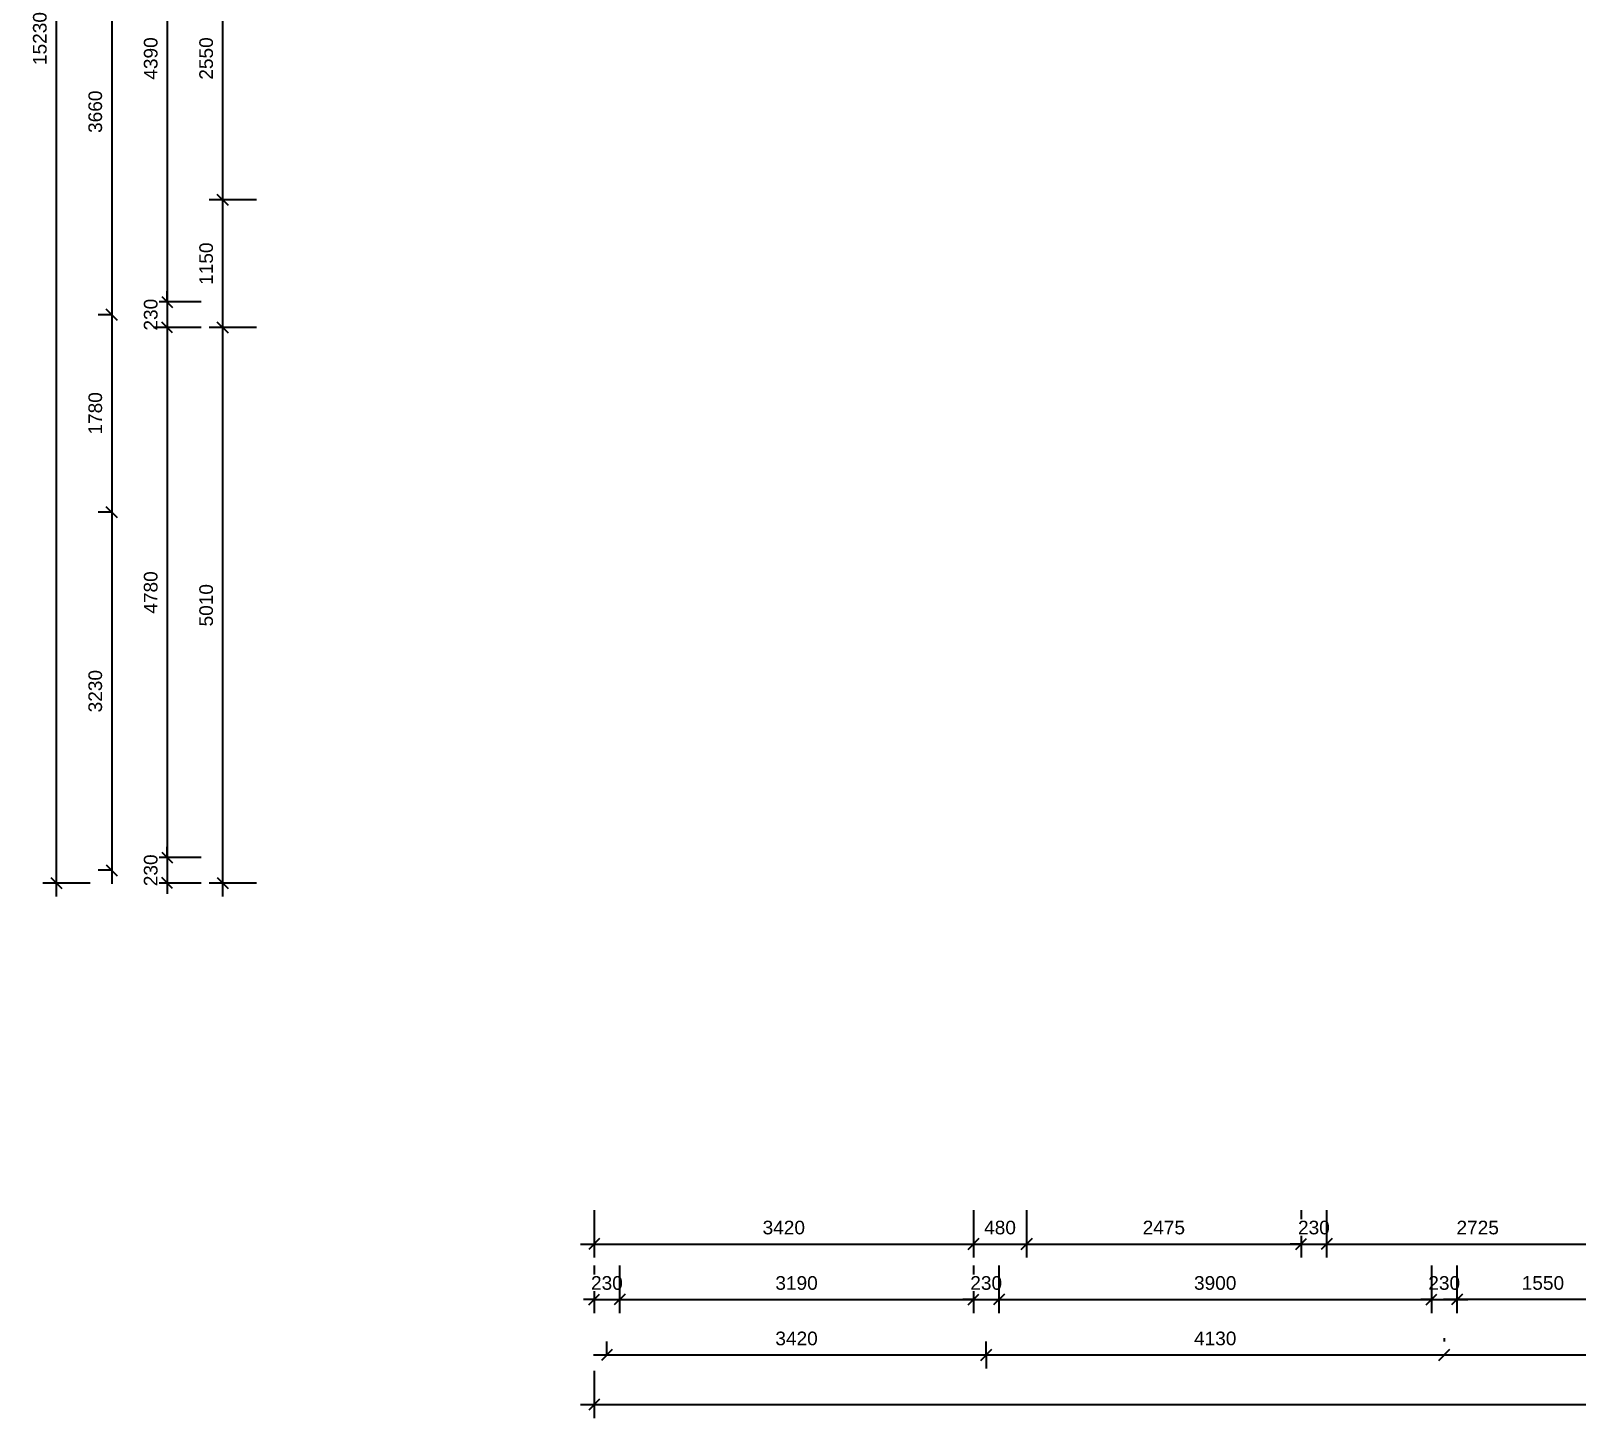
# Model space of a CAD drawing. Header units: millimetres. Extents: x 2659630 to 6742168, y -2425387 to -732288.
# Drawn here: x 3237748 to 3251681, y -835662 to -823153 of the extents above; entities that cross this region are included whole.
import ezdxf

# ---------------------------------------------------------------- set-up
doc = ezdxf.new("R2010")
doc.units = ezdxf.units.MM
doc.header["$PDMODE"] = 35
doc.header["$PDSIZE"] = -25
doc.layers.add('A-GRID-DIMS', color=211, linetype='Continuous', lineweight=9)
doc.styles.add('Arial', font='arial.ttf', dxfattribs={"height": 123})
doc.dimstyles.new('Diagonal_-_2_5mm_Arial', dxfattribs={"dimscale": 304.8, "dimtxt": 123, "dimasz": 0.32, "dimexe": 0.4, "dimexo": 0.5, "dimgap": 0.28, "dimtad": 1, "dimdec": 0, "dimzin": 0, "dimdsep": 46, "dimtxsty": 'Arial', "dimblk1": 'OBLIQUE', "dimblk2": 'OBLIQUE', "dimsah": 1, "dimcen": 0.09, "dimdle": 0.4, "dimazin": 0, "dimtfac": 1, "dimtdec": 0, "dimtix": 1, "dimtmove": 0, "dimatfit": 3, "dimfxl": 1, "dimfxlon": 1, "dimtvp": 1, "dimtolj": 1, "dimtzin": 0, "dimarcsym": 2})

# ---------------------------------------------------------------- blocks, each defined once
blk = doc.blocks.new('_Oblique')
at = {"color": 0, "linetype": 'ByBlock', "lineweight": -2}
blk.add_line((-0.5, -0.5), (0.5, 0.5), dxfattribs=at)
blk = doc.blocks.new('*D42')
at = {"layer": 'A-GRID-DIMS', "color": 0, "lineweight": -2}
for p, q in [((3238477, -822052), (3238355, -822052)), ((3238477, -821930), (3238477, -825834)), ((3238477, -825712), (3238355, -825712))]:
    blk.add_line(p, q, dxfattribs=at)
at = {"layer": 'Defpoints', "color": 0, "ltscale": 2500}
for p in [(3238477, -822052), (3238477, -825712), (3238477, -825712)]:
    blk.add_point(p, dxfattribs=at)
at = {"layer": 'A-GRID-DIMS', "color": 0, "lineweight": -2, "ltscale": 2500, "xscale": 97.536, "yscale": 97.536, "zscale": 97.536}
for p, rotation in [((3238477, -822052), 90), ((3238477, -825712), 270)]:
    blk.add_blockref('_Oblique', p, dxfattribs=dict(at, rotation=rotation))
at = {"layer": 'A-GRID-DIMS', "color": 0, "ltscale": 2500, "insert": (3238329, -823882), "char_height": 123, "attachment_point": 5, "rotation": 90, "style": 'Arial', "bg_fill": 3, "box_fill_scale": 1.1, "bg_fill_color": 257, "bg_fill_transparency": 0}
blk.add_mtext('\\A1;3660', dxfattribs=at)
blk = doc.blocks.new('*D43')
at = {"layer": 'A-GRID-DIMS', "color": 0, "lineweight": -2}
for p, q in [((3238477, -825590), (3238477, -827614)), ((3238477, -825712), (3238355, -825712)), ((3238477, -827492), (3238355, -827492))]:
    blk.add_line(p, q, dxfattribs=at)
at = {"layer": 'Defpoints', "color": 0, "ltscale": 2500}
for p in [(3238477, -825712), (3238477, -827492), (3238477, -827492)]:
    blk.add_point(p, dxfattribs=at)
at = {"layer": 'A-GRID-DIMS', "color": 0, "lineweight": -2, "ltscale": 2500, "xscale": 97.536, "yscale": 97.536, "zscale": 97.536}
for p, rotation in [((3238477, -825712), 90), ((3238477, -827492), 270)]:
    blk.add_blockref('_Oblique', p, dxfattribs=dict(at, rotation=rotation))
at = {"layer": 'A-GRID-DIMS', "color": 0, "ltscale": 2500, "insert": (3238329, -826602), "char_height": 123, "attachment_point": 5, "rotation": 90, "style": 'Arial', "bg_fill": 3, "box_fill_scale": 1.1, "bg_fill_color": 257, "bg_fill_transparency": 0}
blk.add_mtext('\\A1;1780', dxfattribs=at)
blk = doc.blocks.new('*D44')
at = {"layer": 'A-GRID-DIMS', "color": 0, "lineweight": -2}
for p, q in [((3238477, -827370), (3238477, -830844)), ((3238477, -827492), (3238355, -827492)), ((3238477, -830722), (3238355, -830722))]:
    blk.add_line(p, q, dxfattribs=at)
at = {"layer": 'Defpoints', "color": 0, "ltscale": 2500}
for p in [(3238477, -827492), (3238477, -830722), (3238477, -830722)]:
    blk.add_point(p, dxfattribs=at)
at = {"layer": 'A-GRID-DIMS', "color": 0, "lineweight": -2, "ltscale": 2500, "xscale": 97.536, "yscale": 97.536, "zscale": 97.536}
for p, rotation in [((3238477, -827492), 90), ((3238477, -830722), 270)]:
    blk.add_blockref('_Oblique', p, dxfattribs=dict(at, rotation=rotation))
at = {"layer": 'A-GRID-DIMS', "color": 0, "ltscale": 2500, "insert": (3238329, -829107), "char_height": 123, "attachment_point": 5, "rotation": 90, "style": 'Arial', "bg_fill": 3, "box_fill_scale": 1.1, "bg_fill_color": 257, "bg_fill_transparency": 0}
blk.add_mtext('\\A1;3230', dxfattribs=at)
blk = doc.blocks.new('*D68')
at = {"layer": 'A-GRID-DIMS', "color": 0, "lineweight": -2}
for p, q in [((3242827, -835235), (3242827, -835662)), ((3265912, -835235), (3265912, -835662)), ((3242705, -835540), (3266034, -835540))]:
    blk.add_line(p, q, dxfattribs=at)
at = {"layer": 'Defpoints', "color": 0, "ltscale": 2500}
for p in [(3242827, -825467), (3265912, -829247), (3265912, -835540)]:
    blk.add_point(p, dxfattribs=at)
at = {"layer": 'A-GRID-DIMS', "color": 0, "lineweight": -2, "ltscale": 2500, "xscale": 97.536, "yscale": 97.536, "zscale": 97.536, "rotation": 180}
blk.add_blockref('_Oblique', (3242827, -835540), dxfattribs=at)
at = {"layer": 'A-GRID-DIMS', "color": 0, "lineweight": -2, "ltscale": 2500, "xscale": 97.536, "yscale": 97.536, "zscale": 97.536}
blk.add_blockref('_Oblique', (3265912, -835540), dxfattribs=at)
at = {"layer": 'A-GRID-DIMS', "color": 0, "ltscale": 2500, "insert": (3253004, -835391), "char_height": 123, "attachment_point": 5, "style": 'Arial', "bg_fill": 3, "box_fill_scale": 1.1, "bg_fill_color": 257, "bg_fill_transparency": 0}
blk.add_mtext('\\A1;23085', dxfattribs=at)
blk = doc.blocks.new('*D70')
at = {"layer": 'A-GRID-DIMS', "color": 0, "lineweight": -2}
for p, q in [((3242827, -834287), (3242827, -834714)), ((3243057, -834287), (3243057, -834714)), ((3242827, -834592), (3242730, -834592)), ((3242827, -834592), (3243057, -834592)), ((3243057, -834592), (3243155, -834592))]:
    blk.add_line(p, q, dxfattribs=at)
at = {"layer": 'Defpoints', "color": 0, "ltscale": 2500}
for p in [(3243057, -825597), (3242827, -825827), (3243057, -834592)]:
    blk.add_point(p, dxfattribs=at)
at = {"layer": 'A-GRID-DIMS', "color": 0, "lineweight": -2, "ltscale": 2500, "xscale": 97.536, "yscale": 97.536, "zscale": 97.536}
blk.add_blockref('_Oblique', (3242827, -834592), dxfattribs=at)
at = {"layer": 'A-GRID-DIMS', "color": 0, "lineweight": -2, "ltscale": 2500, "xscale": 97.536, "yscale": 97.536, "zscale": 97.536, "rotation": 180}
blk.add_blockref('_Oblique', (3243057, -834592), dxfattribs=at)
at = {"layer": 'A-GRID-DIMS', "color": 0, "ltscale": 2500, "insert": (3242942, -834444), "char_height": 123, "attachment_point": 5, "style": 'Arial', "bg_fill": 3, "box_fill_scale": 1.1, "bg_fill_color": 257, "bg_fill_transparency": 0}
blk.add_mtext('\\A1;230', dxfattribs=at)
blk = doc.blocks.new('*D71')
at = {"layer": 'A-GRID-DIMS', "color": 0, "lineweight": -2}
for p, q in [((3243057, -834287), (3243057, -834714)), ((3246247, -834287), (3246247, -834714)), ((3242935, -834592), (3246369, -834592))]:
    blk.add_line(p, q, dxfattribs=at)
at = {"layer": 'Defpoints', "color": 0, "ltscale": 2500}
for p in [(3243057, -825597), (3246247, -830837), (3246247, -834592)]:
    blk.add_point(p, dxfattribs=at)
at = {"layer": 'A-GRID-DIMS', "color": 0, "lineweight": -2, "ltscale": 2500, "xscale": 97.536, "yscale": 97.536, "zscale": 97.536, "rotation": 180}
blk.add_blockref('_Oblique', (3243057, -834592), dxfattribs=at)
at = {"layer": 'A-GRID-DIMS', "color": 0, "lineweight": -2, "ltscale": 2500, "xscale": 97.536, "yscale": 97.536, "zscale": 97.536}
blk.add_blockref('_Oblique', (3246247, -834592), dxfattribs=at)
at = {"layer": 'A-GRID-DIMS', "color": 0, "ltscale": 2500, "insert": (3244652, -834444), "char_height": 123, "attachment_point": 5, "style": 'Arial', "bg_fill": 3, "box_fill_scale": 1.1, "bg_fill_color": 257, "bg_fill_transparency": 0}
blk.add_mtext('\\A1;3190', dxfattribs=at)
blk = doc.blocks.new('*D72')
at = {"layer": 'A-GRID-DIMS', "color": 0, "lineweight": -2}
for p, q in [((3246247, -834287), (3246247, -834714)), ((3246477, -834287), (3246477, -834714)), ((3246247, -834592), (3246150, -834592)), ((3246247, -834592), (3246477, -834592)), ((3246477, -834592), (3246575, -834592))]:
    blk.add_line(p, q, dxfattribs=at)
at = {"layer": 'Defpoints', "color": 0, "ltscale": 2500}
for p in [(3246477, -830607), (3246247, -830837), (3246477, -834592)]:
    blk.add_point(p, dxfattribs=at)
at = {"layer": 'A-GRID-DIMS', "color": 0, "lineweight": -2, "ltscale": 2500, "xscale": 97.536, "yscale": 97.536, "zscale": 97.536}
blk.add_blockref('_Oblique', (3246247, -834592), dxfattribs=at)
at = {"layer": 'A-GRID-DIMS', "color": 0, "lineweight": -2, "ltscale": 2500, "xscale": 97.536, "yscale": 97.536, "zscale": 97.536, "rotation": 180}
blk.add_blockref('_Oblique', (3246477, -834592), dxfattribs=at)
at = {"layer": 'A-GRID-DIMS', "color": 0, "ltscale": 2500, "insert": (3246362, -834444), "char_height": 123, "attachment_point": 5, "style": 'Arial', "bg_fill": 3, "box_fill_scale": 1.1, "bg_fill_color": 257, "bg_fill_transparency": 0}
blk.add_mtext('\\A1;230', dxfattribs=at)
blk = doc.blocks.new('*D129')
at = {"layer": 'A-GRID-DIMS', "color": 0, "lineweight": -2}
for p, q in [((3237977, -815485), (3237977, -830959)), ((3238282, -815607), (3237855, -815607)), ((3238282, -830837), (3237855, -830837))]:
    blk.add_line(p, q, dxfattribs=at)
at = {"layer": 'Defpoints', "color": 0, "ltscale": 2500}
for p in [(3250377, -815607), (3237977, -830837), (3246247, -830837)]:
    blk.add_point(p, dxfattribs=at)
at = {"layer": 'A-GRID-DIMS', "color": 0, "lineweight": -2, "ltscale": 2500, "xscale": 97.536, "yscale": 97.536, "zscale": 97.536}
for p, rotation in [((3237977, -815607), 90), ((3237977, -830837), 270)]:
    blk.add_blockref('_Oblique', p, dxfattribs=dict(at, rotation=rotation))
at = {"layer": 'A-GRID-DIMS', "color": 0, "ltscale": 2500, "insert": (3237829, -823222), "char_height": 123, "attachment_point": 5, "rotation": 90, "style": 'Arial', "bg_fill": 3, "box_fill_scale": 1.1, "bg_fill_color": 257, "bg_fill_transparency": 0}
blk.add_mtext('\\A1;15230', dxfattribs=at)
blk = doc.blocks.new('*D135')
at = {"layer": 'A-GRID-DIMS', "color": 0, "lineweight": -2}
for p, q in [((3239282, -821207), (3238855, -821207)), ((3238977, -821085), (3238977, -825719)), ((3239282, -825597), (3238855, -825597))]:
    blk.add_line(p, q, dxfattribs=at)
at = {"layer": 'Defpoints', "color": 0, "ltscale": 2500}
for p in [(3243057, -821207), (3238977, -825597), (3243057, -825597)]:
    blk.add_point(p, dxfattribs=at)
at = {"layer": 'A-GRID-DIMS', "color": 0, "lineweight": -2, "ltscale": 2500, "xscale": 97.536, "yscale": 97.536, "zscale": 97.536}
for p, rotation in [((3238977, -821207), 90), ((3238977, -825597), 270)]:
    blk.add_blockref('_Oblique', p, dxfattribs=dict(at, rotation=rotation))
at = {"layer": 'A-GRID-DIMS', "color": 0, "ltscale": 2500, "insert": (3238829, -823402), "char_height": 123, "attachment_point": 5, "rotation": 90, "style": 'Arial', "bg_fill": 3, "box_fill_scale": 1.1, "bg_fill_color": 257, "bg_fill_transparency": 0}
blk.add_mtext('\\A1;4390', dxfattribs=at)
blk = doc.blocks.new('*D136')
at = {"layer": 'A-GRID-DIMS', "color": 0, "lineweight": -2}
for p, q in [((3238977, -825597), (3238977, -825500)), ((3239282, -825597), (3238855, -825597)), ((3238977, -825597), (3238977, -825827)), ((3239282, -825827), (3238855, -825827)), ((3238977, -825827), (3238977, -825925))]:
    blk.add_line(p, q, dxfattribs=at)
at = {"layer": 'Defpoints', "color": 0, "ltscale": 2500}
for p in [(3243057, -825597), (3238977, -825827), (3242827, -825827)]:
    blk.add_point(p, dxfattribs=at)
at = {"layer": 'A-GRID-DIMS', "color": 0, "lineweight": -2, "ltscale": 2500, "xscale": 97.536, "yscale": 97.536, "zscale": 97.536}
for p, rotation in [((3238977, -825597), 270), ((3238977, -825827), 90)]:
    blk.add_blockref('_Oblique', p, dxfattribs=dict(at, rotation=rotation))
at = {"layer": 'A-GRID-DIMS', "color": 0, "ltscale": 2500, "insert": (3238829, -825712), "char_height": 123, "attachment_point": 5, "rotation": 90, "style": 'Arial', "bg_fill": 3, "box_fill_scale": 1.1, "bg_fill_color": 257, "bg_fill_transparency": 0}
blk.add_mtext('\\A1;230', dxfattribs=at)
blk = doc.blocks.new('*D137')
at = {"layer": 'A-GRID-DIMS', "color": 0, "lineweight": -2}
for p, q in [((3238977, -825705), (3238977, -830729)), ((3239282, -825827), (3238855, -825827)), ((3239282, -830607), (3238855, -830607))]:
    blk.add_line(p, q, dxfattribs=at)
at = {"layer": 'Defpoints', "color": 0, "ltscale": 2500}
for p in [(3242827, -825827), (3238977, -830607), (3246477, -830607)]:
    blk.add_point(p, dxfattribs=at)
at = {"layer": 'A-GRID-DIMS', "color": 0, "lineweight": -2, "ltscale": 2500, "xscale": 97.536, "yscale": 97.536, "zscale": 97.536}
for p, rotation in [((3238977, -825827), 90), ((3238977, -830607), 270)]:
    blk.add_blockref('_Oblique', p, dxfattribs=dict(at, rotation=rotation))
at = {"layer": 'A-GRID-DIMS', "color": 0, "ltscale": 2500, "insert": (3238829, -828217), "char_height": 123, "attachment_point": 5, "rotation": 90, "style": 'Arial', "bg_fill": 3, "box_fill_scale": 1.1, "bg_fill_color": 257, "bg_fill_transparency": 0}
blk.add_mtext('\\A1;4780', dxfattribs=at)
blk = doc.blocks.new('*D138')
at = {"layer": 'A-GRID-DIMS', "color": 0, "lineweight": -2}
for p, q in [((3238977, -830607), (3238977, -830510)), ((3239282, -830607), (3238855, -830607)), ((3238977, -830607), (3238977, -830837)), ((3239282, -830837), (3238855, -830837)), ((3238977, -830837), (3238977, -830935))]:
    blk.add_line(p, q, dxfattribs=at)
at = {"layer": 'Defpoints', "color": 0, "ltscale": 2500}
for p in [(3246477, -830607), (3238977, -830837), (3246247, -830837)]:
    blk.add_point(p, dxfattribs=at)
at = {"layer": 'A-GRID-DIMS', "color": 0, "lineweight": -2, "ltscale": 2500, "xscale": 97.536, "yscale": 97.536, "zscale": 97.536}
for p, rotation in [((3238977, -830607), 270), ((3238977, -830837), 90)]:
    blk.add_blockref('_Oblique', p, dxfattribs=dict(at, rotation=rotation))
at = {"layer": 'A-GRID-DIMS', "color": 0, "ltscale": 2500, "insert": (3238829, -830722), "char_height": 123, "attachment_point": 5, "rotation": 90, "style": 'Arial', "bg_fill": 3, "box_fill_scale": 1.1, "bg_fill_color": 257, "bg_fill_transparency": 0}
blk.add_mtext('\\A1;230', dxfattribs=at)
blk = doc.blocks.new('*D142')
at = {"layer": 'A-GRID-DIMS', "color": 0, "lineweight": -2}
for p, q in [((3239477, -822005), (3239477, -824799)), ((3239782, -822127), (3239355, -822127)), ((3239782, -824677), (3239355, -824677))]:
    blk.add_line(p, q, dxfattribs=at)
at = {"layer": 'Defpoints', "color": 0, "ltscale": 2500}
for p in [(3242827, -822127), (3239477, -824677), (3242827, -824677)]:
    blk.add_point(p, dxfattribs=at)
at = {"layer": 'A-GRID-DIMS', "color": 0, "lineweight": -2, "ltscale": 2500, "xscale": 97.536, "yscale": 97.536, "zscale": 97.536}
for p, rotation in [((3239477, -822127), 90), ((3239477, -824677), 270)]:
    blk.add_blockref('_Oblique', p, dxfattribs=dict(at, rotation=rotation))
at = {"layer": 'A-GRID-DIMS', "color": 0, "ltscale": 2500, "insert": (3239329, -823402), "char_height": 123, "attachment_point": 5, "rotation": 90, "style": 'Arial', "bg_fill": 3, "box_fill_scale": 1.1, "bg_fill_color": 257, "bg_fill_transparency": 0}
blk.add_mtext('\\A1;2550', dxfattribs=at)
blk = doc.blocks.new('*D143')
at = {"layer": 'A-GRID-DIMS', "color": 0, "lineweight": -2}
for p, q in [((3239477, -824555), (3239477, -825949)), ((3239782, -824677), (3239355, -824677)), ((3239782, -825827), (3239355, -825827))]:
    blk.add_line(p, q, dxfattribs=at)
at = {"layer": 'Defpoints', "color": 0, "ltscale": 2500}
for p in [(3242827, -824677), (3239477, -825827), (3242827, -825827)]:
    blk.add_point(p, dxfattribs=at)
at = {"layer": 'A-GRID-DIMS', "color": 0, "lineweight": -2, "ltscale": 2500, "xscale": 97.536, "yscale": 97.536, "zscale": 97.536}
for p, rotation in [((3239477, -824677), 90), ((3239477, -825827), 270)]:
    blk.add_blockref('_Oblique', p, dxfattribs=dict(at, rotation=rotation))
at = {"layer": 'A-GRID-DIMS', "color": 0, "ltscale": 2500, "insert": (3239329, -825252), "char_height": 123, "attachment_point": 5, "rotation": 90, "style": 'Arial', "bg_fill": 3, "box_fill_scale": 1.1, "bg_fill_color": 257, "bg_fill_transparency": 0}
blk.add_mtext('\\A1;1150', dxfattribs=at)
blk = doc.blocks.new('*D144')
at = {"layer": 'A-GRID-DIMS', "color": 0, "lineweight": -2}
for p, q in [((3239477, -825705), (3239477, -830959)), ((3239782, -825827), (3239355, -825827)), ((3239782, -830837), (3239355, -830837))]:
    blk.add_line(p, q, dxfattribs=at)
at = {"layer": 'Defpoints', "color": 0, "ltscale": 2500}
for p in [(3242827, -825827), (3239477, -830837), (3246247, -830837)]:
    blk.add_point(p, dxfattribs=at)
at = {"layer": 'A-GRID-DIMS', "color": 0, "lineweight": -2, "ltscale": 2500, "xscale": 97.536, "yscale": 97.536, "zscale": 97.536}
for p, rotation in [((3239477, -825827), 90), ((3239477, -830837), 270)]:
    blk.add_blockref('_Oblique', p, dxfattribs=dict(at, rotation=rotation))
at = {"layer": 'A-GRID-DIMS', "color": 0, "ltscale": 2500, "insert": (3239329, -828332), "char_height": 123, "attachment_point": 5, "rotation": 90, "style": 'Arial', "bg_fill": 3, "box_fill_scale": 1.1, "bg_fill_color": 257, "bg_fill_transparency": 0}
blk.add_mtext('\\A1;5010', dxfattribs=at)
blk = doc.blocks.new('*D145')
at = {"layer": 'A-GRID-DIMS', "color": 0, "lineweight": -2}
for p, q in [((3242827, -833787), (3242827, -834214)), ((3246247, -833787), (3246247, -834214)), ((3242705, -834092), (3246369, -834092))]:
    blk.add_line(p, q, dxfattribs=at)
at = {"layer": 'Defpoints', "color": 0, "ltscale": 2500}
for p in [(3242827, -825827), (3246247, -830837), (3246247, -834092)]:
    blk.add_point(p, dxfattribs=at)
at = {"layer": 'A-GRID-DIMS', "color": 0, "lineweight": -2, "ltscale": 2500, "xscale": 97.536, "yscale": 97.536, "zscale": 97.536, "rotation": 180}
blk.add_blockref('_Oblique', (3242827, -834092), dxfattribs=at)
at = {"layer": 'A-GRID-DIMS', "color": 0, "lineweight": -2, "ltscale": 2500, "xscale": 97.536, "yscale": 97.536, "zscale": 97.536}
blk.add_blockref('_Oblique', (3246247, -834092), dxfattribs=at)
at = {"layer": 'A-GRID-DIMS', "color": 0, "ltscale": 2500, "insert": (3244537, -833944), "char_height": 123, "attachment_point": 5, "style": 'Arial', "bg_fill": 3, "box_fill_scale": 1.1, "bg_fill_color": 257, "bg_fill_transparency": 0}
blk.add_mtext('\\A1;3420', dxfattribs=at)
blk = doc.blocks.new('*D146')
at = {"layer": 'A-GRID-DIMS', "color": 0, "lineweight": -2}
for p, q in [((3246247, -833787), (3246247, -834214)), ((3246727, -833787), (3246727, -834214)), ((3246125, -834092), (3246849, -834092))]:
    blk.add_line(p, q, dxfattribs=at)
at = {"layer": 'Defpoints', "color": 0, "ltscale": 2500}
for p in [(3246247, -830837), (3246727, -830837), (3246727, -834092)]:
    blk.add_point(p, dxfattribs=at)
at = {"layer": 'A-GRID-DIMS', "color": 0, "lineweight": -2, "ltscale": 2500, "xscale": 97.536, "yscale": 97.536, "zscale": 97.536, "rotation": 180}
blk.add_blockref('_Oblique', (3246247, -834092), dxfattribs=at)
at = {"layer": 'A-GRID-DIMS', "color": 0, "lineweight": -2, "ltscale": 2500, "xscale": 97.536, "yscale": 97.536, "zscale": 97.536}
blk.add_blockref('_Oblique', (3246727, -834092), dxfattribs=at)
at = {"layer": 'A-GRID-DIMS', "color": 0, "ltscale": 2500, "insert": (3246487, -833944), "char_height": 123, "attachment_point": 5, "style": 'Arial', "bg_fill": 3, "box_fill_scale": 1.1, "bg_fill_color": 257, "bg_fill_transparency": 0}
blk.add_mtext('\\A1;480', dxfattribs=at)
blk = doc.blocks.new('*D147')
at = {"layer": 'A-GRID-DIMS', "color": 0, "lineweight": -2}
for p, q in [((3246727, -833787), (3246727, -834214)), ((3249202, -833787), (3249202, -834214)), ((3246605, -834092), (3249324, -834092))]:
    blk.add_line(p, q, dxfattribs=at)
at = {"layer": 'Defpoints', "color": 0, "ltscale": 2500}
for p in [(3246727, -830837), (3249202, -830837), (3249202, -834092)]:
    blk.add_point(p, dxfattribs=at)
at = {"layer": 'A-GRID-DIMS', "color": 0, "lineweight": -2, "ltscale": 2500, "xscale": 97.536, "yscale": 97.536, "zscale": 97.536, "rotation": 180}
blk.add_blockref('_Oblique', (3246727, -834092), dxfattribs=at)
at = {"layer": 'A-GRID-DIMS', "color": 0, "lineweight": -2, "ltscale": 2500, "xscale": 97.536, "yscale": 97.536, "zscale": 97.536}
blk.add_blockref('_Oblique', (3249202, -834092), dxfattribs=at)
at = {"layer": 'A-GRID-DIMS', "color": 0, "ltscale": 2500, "insert": (3247964, -833944), "char_height": 123, "attachment_point": 5, "style": 'Arial', "bg_fill": 3, "box_fill_scale": 1.1, "bg_fill_color": 257, "bg_fill_transparency": 0}
blk.add_mtext('\\A1;2475', dxfattribs=at)
blk = doc.blocks.new('*D148')
at = {"layer": 'A-GRID-DIMS', "color": 0, "lineweight": -2}
for p, q in [((3249202, -833787), (3249202, -834214)), ((3249432, -833787), (3249432, -834214)), ((3249202, -834092), (3249104, -834092)), ((3249202, -834092), (3249432, -834092)), ((3249432, -834092), (3249529, -834092))]:
    blk.add_line(p, q, dxfattribs=at)
at = {"layer": 'Defpoints', "color": 0, "ltscale": 2500}
for p in [(3249202, -830837), (3249432, -830837), (3249432, -834092)]:
    blk.add_point(p, dxfattribs=at)
at = {"layer": 'A-GRID-DIMS', "color": 0, "lineweight": -2, "ltscale": 2500, "xscale": 97.536, "yscale": 97.536, "zscale": 97.536}
blk.add_blockref('_Oblique', (3249202, -834092), dxfattribs=at)
at = {"layer": 'A-GRID-DIMS', "color": 0, "lineweight": -2, "ltscale": 2500, "xscale": 97.536, "yscale": 97.536, "zscale": 97.536, "rotation": 180}
blk.add_blockref('_Oblique', (3249432, -834092), dxfattribs=at)
at = {"layer": 'A-GRID-DIMS', "color": 0, "ltscale": 2500, "insert": (3249317, -833944), "char_height": 123, "attachment_point": 5, "style": 'Arial', "bg_fill": 3, "box_fill_scale": 1.1, "bg_fill_color": 257, "bg_fill_transparency": 0}
blk.add_mtext('\\A1;230', dxfattribs=at)
blk = doc.blocks.new('*D149')
at = {"layer": 'A-GRID-DIMS', "color": 0, "lineweight": -2}
for p, q in [((3249432, -833787), (3249432, -834214)), ((3252157, -833787), (3252157, -834214)), ((3249310, -834092), (3252279, -834092))]:
    blk.add_line(p, q, dxfattribs=at)
at = {"layer": 'Defpoints', "color": 0, "ltscale": 2500}
for p in [(3249432, -830837), (3252157, -830837), (3252157, -834092)]:
    blk.add_point(p, dxfattribs=at)
at = {"layer": 'A-GRID-DIMS', "color": 0, "lineweight": -2, "ltscale": 2500, "xscale": 97.536, "yscale": 97.536, "zscale": 97.536, "rotation": 180}
blk.add_blockref('_Oblique', (3249432, -834092), dxfattribs=at)
at = {"layer": 'A-GRID-DIMS', "color": 0, "lineweight": -2, "ltscale": 2500, "xscale": 97.536, "yscale": 97.536, "zscale": 97.536}
blk.add_blockref('_Oblique', (3252157, -834092), dxfattribs=at)
at = {"layer": 'A-GRID-DIMS', "color": 0, "ltscale": 2500, "insert": (3250794, -833944), "char_height": 123, "attachment_point": 5, "style": 'Arial', "bg_fill": 3, "box_fill_scale": 1.1, "bg_fill_color": 257, "bg_fill_transparency": 0}
blk.add_mtext('\\A1;2725', dxfattribs=at)
blk = doc.blocks.new('*D778')
at = {"layer": 'A-GRID-DIMS', "color": 0, "lineweight": -2}
for p, q in [((3250377, -834287), (3250377, -834714)), ((3250607, -834287), (3250607, -834714)), ((3250377, -834592), (3250280, -834592)), ((3250377, -834592), (3250607, -834592)), ((3250607, -834592), (3250705, -834592))]:
    blk.add_line(p, q, dxfattribs=at)
at = {"layer": 'Defpoints', "color": 0, "ltscale": 2500}
for p in [(3250377, -828347), (3250607, -828577), (3250607, -834592)]:
    blk.add_point(p, dxfattribs=at)
at = {"layer": 'A-GRID-DIMS', "color": 0, "lineweight": -2, "ltscale": 2500, "xscale": 97.536, "yscale": 97.536, "zscale": 97.536}
blk.add_blockref('_Oblique', (3250377, -834592), dxfattribs=at)
at = {"layer": 'A-GRID-DIMS', "color": 0, "lineweight": -2, "ltscale": 2500, "xscale": 97.536, "yscale": 97.536, "zscale": 97.536, "rotation": 180}
blk.add_blockref('_Oblique', (3250607, -834592), dxfattribs=at)
at = {"layer": 'A-GRID-DIMS', "color": 0, "ltscale": 2500, "insert": (3250492, -834444), "char_height": 123, "attachment_point": 5, "style": 'Arial', "bg_fill": 3, "box_fill_scale": 1.1, "bg_fill_color": 257, "bg_fill_transparency": 0}
blk.add_mtext('\\A1;230', dxfattribs=at)
blk = doc.blocks.new('*D779')
at = {"layer": 'A-GRID-DIMS', "color": 0, "lineweight": -2}
for p, q in [((3250607, -834287), (3250607, -834714)), ((3252157, -834287), (3252157, -834714)), ((3252279, -834592), (3250485, -834592))]:
    blk.add_line(p, q, dxfattribs=at)
at = {"layer": 'Defpoints', "color": 0, "ltscale": 2500}
for p in [(3250607, -828577), (3252157, -830837), (3250607, -834592)]:
    blk.add_point(p, dxfattribs=at)
at = {"layer": 'A-GRID-DIMS', "color": 0, "lineweight": -2, "ltscale": 2500, "xscale": 97.536, "yscale": 97.536, "zscale": 97.536, "rotation": 180}
blk.add_blockref('_Oblique', (3250607, -834592), dxfattribs=at)
at = {"layer": 'A-GRID-DIMS', "color": 0, "lineweight": -2, "ltscale": 2500, "xscale": 97.536, "yscale": 97.536, "zscale": 97.536}
blk.add_blockref('_Oblique', (3252157, -834592), dxfattribs=at)
at = {"layer": 'A-GRID-DIMS', "color": 0, "ltscale": 2500, "insert": (3251382, -834444), "char_height": 123, "attachment_point": 5, "style": 'Arial', "bg_fill": 3, "box_fill_scale": 1.1, "bg_fill_color": 257, "bg_fill_transparency": 0}
blk.add_mtext('\\A1;1550', dxfattribs=at)
blk = doc.blocks.new('*D780')
at = {"layer": 'A-GRID-DIMS', "color": 0, "lineweight": -2}
for p, q in [((3246477, -834287), (3246477, -834714)), ((3250377, -834287), (3250377, -834714)), ((3246355, -834592), (3250499, -834592))]:
    blk.add_line(p, q, dxfattribs=at)
at = {"layer": 'Defpoints', "color": 0, "ltscale": 2500}
for p in [(3250377, -828347), (3246477, -830607), (3250377, -834592)]:
    blk.add_point(p, dxfattribs=at)
at = {"layer": 'A-GRID-DIMS', "color": 0, "lineweight": -2, "ltscale": 2500, "xscale": 97.536, "yscale": 97.536, "zscale": 97.536, "rotation": 180}
blk.add_blockref('_Oblique', (3246477, -834592), dxfattribs=at)
at = {"layer": 'A-GRID-DIMS', "color": 0, "lineweight": -2, "ltscale": 2500, "xscale": 97.536, "yscale": 97.536, "zscale": 97.536}
blk.add_blockref('_Oblique', (3250377, -834592), dxfattribs=at)
at = {"layer": 'A-GRID-DIMS', "color": 0, "ltscale": 2500, "insert": (3248427, -834444), "char_height": 123, "attachment_point": 5, "style": 'Arial', "bg_fill": 3, "box_fill_scale": 1.1, "bg_fill_color": 257, "bg_fill_transparency": 0}
blk.add_mtext('\\A1;3900', dxfattribs=at)
blk = doc.blocks.new('*D782')
at = {"layer": 'A-GRID-DIMS', "color": 0, "lineweight": -2}
for p, q in [((3250492, -834940), (3250492, -834970)), ((3246240, -835092), (3250614, -835092)), ((3246362, -835092), (3246362, -835214))]:
    blk.add_line(p, q, dxfattribs=at)
at = {"layer": 'Defpoints', "color": 0, "ltscale": 2500}
for p in [(3246362, -835084), (3250492, -835092), (3250492, -835092)]:
    blk.add_point(p, dxfattribs=at)
at = {"layer": 'A-GRID-DIMS', "color": 0, "lineweight": -2, "ltscale": 2500, "xscale": 97.536, "yscale": 97.536, "zscale": 97.536, "rotation": 180}
blk.add_blockref('_Oblique', (3246362, -835092), dxfattribs=at)
at = {"layer": 'A-GRID-DIMS', "color": 0, "lineweight": -2, "ltscale": 2500, "xscale": 97.536, "yscale": 97.536, "zscale": 97.536}
blk.add_blockref('_Oblique', (3250492, -835092), dxfattribs=at)
at = {"layer": 'A-GRID-DIMS', "color": 0, "ltscale": 2500, "insert": (3248427, -834944), "char_height": 123, "attachment_point": 5, "style": 'Arial', "bg_fill": 3, "box_fill_scale": 1.1, "bg_fill_color": 257, "bg_fill_transparency": 0}
blk.add_mtext('\\A1;4130', dxfattribs=at)
blk = doc.blocks.new('*D783')
at = {"layer": 'A-GRID-DIMS', "color": 0, "lineweight": -2}
for p, q in [((3250492, -834940), (3250492, -834970)), ((3254622, -834940), (3254622, -834970)), ((3250370, -835092), (3254744, -835092))]:
    blk.add_line(p, q, dxfattribs=at)
at = {"layer": 'Defpoints', "color": 0, "ltscale": 2500}
for p in [(3250492, -835092), (3254622, -835092), (3254622, -835092)]:
    blk.add_point(p, dxfattribs=at)
at = {"layer": 'A-GRID-DIMS', "color": 0, "lineweight": -2, "ltscale": 2500, "xscale": 97.536, "yscale": 97.536, "zscale": 97.536, "rotation": 180}
blk.add_blockref('_Oblique', (3250492, -835092), dxfattribs=at)
at = {"layer": 'A-GRID-DIMS', "color": 0, "lineweight": -2, "ltscale": 2500, "xscale": 97.536, "yscale": 97.536, "zscale": 97.536}
blk.add_blockref('_Oblique', (3254622, -835092), dxfattribs=at)
at = {"layer": 'A-GRID-DIMS', "color": 0, "ltscale": 2500, "insert": (3252557, -834944), "char_height": 123, "attachment_point": 5, "style": 'Arial', "bg_fill": 3, "box_fill_scale": 1.1, "bg_fill_color": 257, "bg_fill_transparency": 0}
blk.add_mtext('\\A1;4130', dxfattribs=at)
blk = doc.blocks.new('*D793')
at = {"layer": 'A-GRID-DIMS', "color": 0, "lineweight": -2}
for p, q in [((3242942, -835092), (3242942, -834970)), ((3246362, -835092), (3246362, -834970)), ((3242820, -835092), (3246484, -835092))]:
    blk.add_line(p, q, dxfattribs=at)
at = {"layer": 'Defpoints', "color": 0, "ltscale": 2500}
for p in [(3246362, -835092), (3242942, -835227), (3246362, -835227)]:
    blk.add_point(p, dxfattribs=at)
at = {"layer": 'A-GRID-DIMS', "color": 0, "lineweight": -2, "ltscale": 2500, "xscale": 97.536, "yscale": 97.536, "zscale": 97.536, "rotation": 180}
blk.add_blockref('_Oblique', (3242942, -835092), dxfattribs=at)
at = {"layer": 'A-GRID-DIMS', "color": 0, "lineweight": -2, "ltscale": 2500, "xscale": 97.536, "yscale": 97.536, "zscale": 97.536}
blk.add_blockref('_Oblique', (3246362, -835092), dxfattribs=at)
at = {"layer": 'A-GRID-DIMS', "color": 0, "ltscale": 2500, "insert": (3244652, -834944), "char_height": 123, "attachment_point": 5, "style": 'Arial', "bg_fill": 3, "box_fill_scale": 1.1, "bg_fill_color": 257, "bg_fill_transparency": 0}
blk.add_mtext('\\A1;3420', dxfattribs=at)

msp = doc.modelspace()

# ---------------------------------------------------------------- dimensions: what is measured, and where the dimension line sits
at = {"layer": 'A-GRID-DIMS'}
dim = msp.add_linear_dim(base=(3238477.039, -825712.217), p1=(3238477.039, -822052.217), p2=(3238477.039, -825712.217), angle=90, dimstyle='Diagonal_-_2_5mm_Arial', override={"dimpost": '<>', "dimtmove": 1, "dimfxl": 1, "dimfxlon": 1, "dimtfill": 1, "dimtfillclr": 0, "dimarcsym": 2}, dxfattribs=at)
dim.commit()
dim.dimension.update_dxf_attribs({"geometry": '*D42', "text_midpoint": (3238328.853, -823882.217)})
dim = msp.add_linear_dim(base=(3265912.039, -835539.637), p1=(3242827.039, -825467.217), p2=(3265912.039, -829247.217), dimstyle='Diagonal_-_2_5mm_Arial', override={"dimpost": '<>', "dimfxl": 1, "dimfxlon": 1, "dimtfill": 1, "dimtfillclr": 0, "dimarcsym": 2}, dxfattribs=at)
dim.commit()
dim.dimension.update_dxf_attribs({"geometry": '*D68', "text_midpoint": (3253003.852, -835539.637), "dimtype": 160})

# ---------------------------------------------------------------- next in the draw order: dimensions: what is measured, and where the dimension line sits
dim = msp.add_linear_dim(base=(3238477.039, -827492.217), p1=(3238477.039, -825712.217), p2=(3238477.039, -827492.217), angle=90, dimstyle='Diagonal_-_2_5mm_Arial', override={"dimpost": '<>', "dimtmove": 1, "dimfxl": 1, "dimfxlon": 1, "dimtfill": 1, "dimtfillclr": 0, "dimarcsym": 2}, dxfattribs=at)
dim.commit()
dim.dimension.update_dxf_attribs({"geometry": '*D43', "text_midpoint": (3238328.895, -826602.217)})
for base, p1, p2, override, picture, middle in [((3243057.039, -834592.217), (3242827.039, -825827.217), (3243057.039, -825597.217), {"dimpost": '<>', "dimfxl": 1, "dimfxlon": 1, "dimtfill": 1, "dimtfillclr": 0, "dimarcsym": 2}, '*D70', (3242942.039, -834444.031)), ((3250492.039, -835092.217), (3246362.039, -835083.55), (3250492.039, -835092.217), {"dimpost": '<>', "dimtmove": 1, "dimfxl": 1, "dimfxlon": 1, "dimtfill": 1, "dimtfillclr": 0, "dimarcsym": 2}, '*D782', (3248427.039, -834944.031))]:
    dim = msp.add_linear_dim(base=base, p1=p1, p2=p2, dimstyle='Diagonal_-_2_5mm_Arial', override=override, dxfattribs=at)
    dim.commit()
    dim.dimension.update_dxf_attribs({"geometry": picture, "text_midpoint": middle})

# ---------------------------------------------------------------- next in the draw order: dimensions: what is measured, and where the dimension line sits
for base, p1, p2, override, picture, middle in [((3246247.039, -834592.217), (3243057.039, -825597.217), (3246247.039, -830837.217), {"dimpost": '<>', "dimtmove": 1, "dimfxl": 1, "dimfxlon": 1, "dimtfill": 1, "dimtfillclr": 0, "dimarcsym": 2}, '*D71', (3244652.039, -834444.031)), ((3246362.039, -835092.217), (3242942.039, -835227.411), (3246362.039, -835227.411), {"dimpost": '<>', "dimfxl": 1, "dimfxlon": 1, "dimtfill": 1, "dimtfillclr": 0, "dimarcsym": 2}, '*D793', (3244652.039, -834944.031)), ((3254622.039, -835092.217), (3250492.039, -835092.217), (3254622.039, -835092.217), {"dimpost": '<>', "dimtmove": 1, "dimfxl": 1, "dimfxlon": 1, "dimtfill": 1, "dimtfillclr": 0, "dimarcsym": 2}, '*D783', (3252557.039, -834944.031))]:
    dim = msp.add_linear_dim(base=base, p1=p1, p2=p2, dimstyle='Diagonal_-_2_5mm_Arial', override=override, dxfattribs=at)
    dim.commit()
    dim.dimension.update_dxf_attribs({"geometry": picture, "text_midpoint": middle})
dim = msp.add_linear_dim(base=(3238477.039, -830722.217), p1=(3238477.039, -827492.217), p2=(3238477.039, -830722.217), angle=90, dimstyle='Diagonal_-_2_5mm_Arial', override={"dimpost": '<>', "dimtmove": 1, "dimfxl": 1, "dimfxlon": 1, "dimtfill": 1, "dimtfillclr": 0, "dimarcsym": 2}, dxfattribs=at)
dim.commit()
dim.dimension.update_dxf_attribs({"geometry": '*D44', "text_midpoint": (3238328.853, -829107.217)})

# ---------------------------------------------------------------- next in the draw order: dimensions: what is measured, and where the dimension line sits
dim = msp.add_linear_dim(base=(3246477.039, -834592.217), p1=(3246247.039, -830837.217), p2=(3246477.039, -830607.217), dimstyle='Diagonal_-_2_5mm_Arial', override={"dimpost": '<>', "dimtmove": 1, "dimfxl": 1, "dimfxlon": 1, "dimtfill": 1, "dimtfillclr": 0, "dimarcsym": 2}, dxfattribs=at)
dim.commit()
dim.dimension.update_dxf_attribs({"geometry": '*D72', "text_midpoint": (3246362.039, -834444.031)})

# ---------------------------------------------------------------- next in the draw order: dimensions: what is measured, and where the dimension line sits
dim = msp.add_linear_dim(base=(3237977.039, -830837.217), p1=(3250377.039, -815607.217), p2=(3246247.039, -830837.217), angle=90, dimstyle='Diagonal_-_2_5mm_Arial', override={"dimpost": '<>', "dimfxl": 1, "dimfxlon": 1, "dimtfill": 1, "dimtfillclr": 0, "dimarcsym": 2}, dxfattribs=at)
dim.commit()
dim.dimension.update_dxf_attribs({"geometry": '*D129', "text_midpoint": (3237828.853, -823222.217)})

# ---------------------------------------------------------------- next in the draw order: dimensions: what is measured, and where the dimension line sits
dim = msp.add_linear_dim(base=(3238977.039, -825597.217), p1=(3243057.039, -821207.217), p2=(3243057.039, -825597.217), angle=90, dimstyle='Diagonal_-_2_5mm_Arial', override={"dimpost": '<>', "dimtmove": 1, "dimfxl": 1, "dimfxlon": 1, "dimtfill": 1, "dimtfillclr": 0, "dimarcsym": 2}, dxfattribs=at)
dim.commit()
dim.dimension.update_dxf_attribs({"geometry": '*D135', "text_midpoint": (3238828.853, -823402.217)})

# ---------------------------------------------------------------- next in the draw order: dimensions: what is measured, and where the dimension line sits
for base, p1, p2, picture, middle in [((3239477.039, -824677.217), (3242827.039, -822127.217), (3242827.039, -824677.217), '*D142', (3239328.895, -823402.217)), ((3238977.039, -825827.217), (3243057.039, -825597.217), (3242827.039, -825827.217), '*D136', (3238828.853, -825712.217))]:
    dim = msp.add_linear_dim(base=base, p1=p1, p2=p2, angle=90, dimstyle='Diagonal_-_2_5mm_Arial', override={"dimpost": '<>', "dimtmove": 1, "dimfxl": 1, "dimfxlon": 1, "dimtfill": 1, "dimtfillclr": 0, "dimarcsym": 2}, dxfattribs=at)
    dim.commit()
    dim.dimension.update_dxf_attribs({"geometry": picture, "text_midpoint": middle})

# ---------------------------------------------------------------- next in the draw order: dimensions: what is measured, and where the dimension line sits
dim = msp.add_linear_dim(base=(3238977.039, -830607.217), p1=(3242827.039, -825827.217), p2=(3246477.039, -830607.217), angle=90, dimstyle='Diagonal_-_2_5mm_Arial', override={"dimpost": '<>', "dimtmove": 1, "dimfxl": 1, "dimfxlon": 1, "dimtfill": 1, "dimtfillclr": 0, "dimarcsym": 2}, dxfattribs=at)
dim.commit()
dim.dimension.update_dxf_attribs({"geometry": '*D137', "text_midpoint": (3238828.895, -828217.217)})

# ---------------------------------------------------------------- next in the draw order: dimensions: what is measured, and where the dimension line sits
for base, p1, p2, picture, middle in [((3239477.039, -825827.217), (3242827.039, -824677.217), (3242827.039, -825827.217), '*D143', (3239328.895, -825252.217)), ((3238977.039, -830837.217), (3246477.039, -830607.217), (3246247.039, -830837.217), '*D138', (3238828.853, -830722.217))]:
    dim = msp.add_linear_dim(base=base, p1=p1, p2=p2, angle=90, dimstyle='Diagonal_-_2_5mm_Arial', override={"dimpost": '<>', "dimtmove": 1, "dimfxl": 1, "dimfxlon": 1, "dimtfill": 1, "dimtfillclr": 0, "dimarcsym": 2}, dxfattribs=at)
    dim.commit()
    dim.dimension.update_dxf_attribs({"geometry": picture, "text_midpoint": middle})

# ---------------------------------------------------------------- next in the draw order: dimensions: what is measured, and where the dimension line sits
dim = msp.add_linear_dim(base=(3239477.039, -830837.217), p1=(3242827.039, -825827.217), p2=(3246247.039, -830837.217), angle=90, dimstyle='Diagonal_-_2_5mm_Arial', override={"dimpost": '<>', "dimtmove": 1, "dimfxl": 1, "dimfxlon": 1, "dimtfill": 1, "dimtfillclr": 0, "dimarcsym": 2}, dxfattribs=at)
dim.commit()
dim.dimension.update_dxf_attribs({"geometry": '*D144', "text_midpoint": (3239328.895, -828332.217)})

# ---------------------------------------------------------------- next in the draw order: dimensions: what is measured, and where the dimension line sits
dim = msp.add_linear_dim(base=(3246247.039, -834092.217), p1=(3242827.039, -825827.217), p2=(3246247.039, -830837.217), dimstyle='Diagonal_-_2_5mm_Arial', override={"dimpost": '<>', "dimfxl": 1, "dimfxlon": 1, "dimtfill": 1, "dimtfillclr": 0, "dimarcsym": 2}, dxfattribs=at)
dim.commit()
dim.dimension.update_dxf_attribs({"geometry": '*D145', "text_midpoint": (3244537.039, -833944.031)})

# ---------------------------------------------------------------- next in the draw order: dimensions: what is measured, and where the dimension line sits
dim = msp.add_linear_dim(base=(3246727.039, -834092.217), p1=(3246247.039, -830837.217), p2=(3246727.039, -830837.217), dimstyle='Diagonal_-_2_5mm_Arial', override={"dimpost": '<>', "dimtmove": 1, "dimfxl": 1, "dimfxlon": 1, "dimtfill": 1, "dimtfillclr": 0, "dimarcsym": 2}, dxfattribs=at)
dim.commit()
dim.dimension.update_dxf_attribs({"geometry": '*D146', "text_midpoint": (3246487.039, -833944.073)})

# ---------------------------------------------------------------- next in the draw order: dimensions: what is measured, and where the dimension line sits
dim = msp.add_linear_dim(base=(3249201.639, -834092.217), p1=(3246727.039, -830837.217), p2=(3249201.639, -830837.217), dimstyle='Diagonal_-_2_5mm_Arial', override={"dimpost": '<>', "dimtmove": 1, "dimfxl": 1, "dimfxlon": 1, "dimtfill": 1, "dimtfillclr": 0, "dimarcsym": 2}, dxfattribs=at)
dim.commit()
dim.dimension.update_dxf_attribs({"geometry": '*D147', "text_midpoint": (3247964.339, -833944.073)})

# ---------------------------------------------------------------- next in the draw order: dimensions: what is measured, and where the dimension line sits
dim = msp.add_linear_dim(base=(3249431.639, -834092.217), p1=(3249201.639, -830837.217), p2=(3249431.639, -830837.217), dimstyle='Diagonal_-_2_5mm_Arial', override={"dimpost": '<>', "dimtmove": 1, "dimfxl": 1, "dimfxlon": 1, "dimtfill": 1, "dimtfillclr": 0, "dimarcsym": 2}, dxfattribs=at)
dim.commit()
dim.dimension.update_dxf_attribs({"geometry": '*D148', "text_midpoint": (3249316.639, -833944.031)})

# ---------------------------------------------------------------- next in the draw order: dimensions: what is measured, and where the dimension line sits
dim = msp.add_linear_dim(base=(3252157.039, -834092.217), p1=(3249431.639, -830837.217), p2=(3252157.039, -830837.217), dimstyle='Diagonal_-_2_5mm_Arial', override={"dimpost": '<>', "dimtmove": 1, "dimfxl": 1, "dimfxlon": 1, "dimtfill": 1, "dimtfillclr": 0, "dimarcsym": 2}, dxfattribs=at)
dim.commit()
dim.dimension.update_dxf_attribs({"geometry": '*D149', "text_midpoint": (3250794.339, -833944.073)})

# ---------------------------------------------------------------- next in the draw order: dimensions: what is measured, and where the dimension line sits
dim = msp.add_linear_dim(base=(3250607.039, -834592.217), p1=(3250377.044, -828347.219), p2=(3250607.039, -828577.219), dimstyle='Diagonal_-_2_5mm_Arial', override={"dimpost": '<>', "dimtmove": 1, "dimfxl": 1, "dimfxlon": 1, "dimtfill": 1, "dimtfillclr": 0, "dimarcsym": 2}, dxfattribs=at)
dim.commit()
dim.dimension.update_dxf_attribs({"geometry": '*D778', "text_midpoint": (3250492.042, -834444.031)})

# ---------------------------------------------------------------- next in the draw order: dimensions: what is measured, and where the dimension line sits
dim = msp.add_linear_dim(base=(3250607.039, -834592.217), p1=(3252157.039, -830837.217), p2=(3250607.039, -828577.219), dimstyle='Diagonal_-_2_5mm_Arial', override={"dimpost": '<>', "dimtmove": 1, "dimfxl": 1, "dimfxlon": 1, "dimtfill": 1, "dimtfillclr": 0, "dimarcsym": 2}, dxfattribs=at)
dim.commit()
dim.dimension.update_dxf_attribs({"geometry": '*D779', "text_midpoint": (3251382.039, -834444.073)})

# ---------------------------------------------------------------- next in the draw order: dimensions: what is measured, and where the dimension line sits
dim = msp.add_linear_dim(base=(3250377.039, -834592.217), p1=(3246477.039, -830607.217), p2=(3250377.039, -828347.219), dimstyle='Diagonal_-_2_5mm_Arial', override={"dimpost": '<>', "dimtmove": 1, "dimfxl": 1, "dimfxlon": 1, "dimtfill": 1, "dimtfillclr": 0, "dimarcsym": 2}, dxfattribs=at)
dim.commit()
dim.dimension.update_dxf_attribs({"geometry": '*D780', "text_midpoint": (3248427.039, -834444.031)})

doc.saveas('drawing.dxf')
